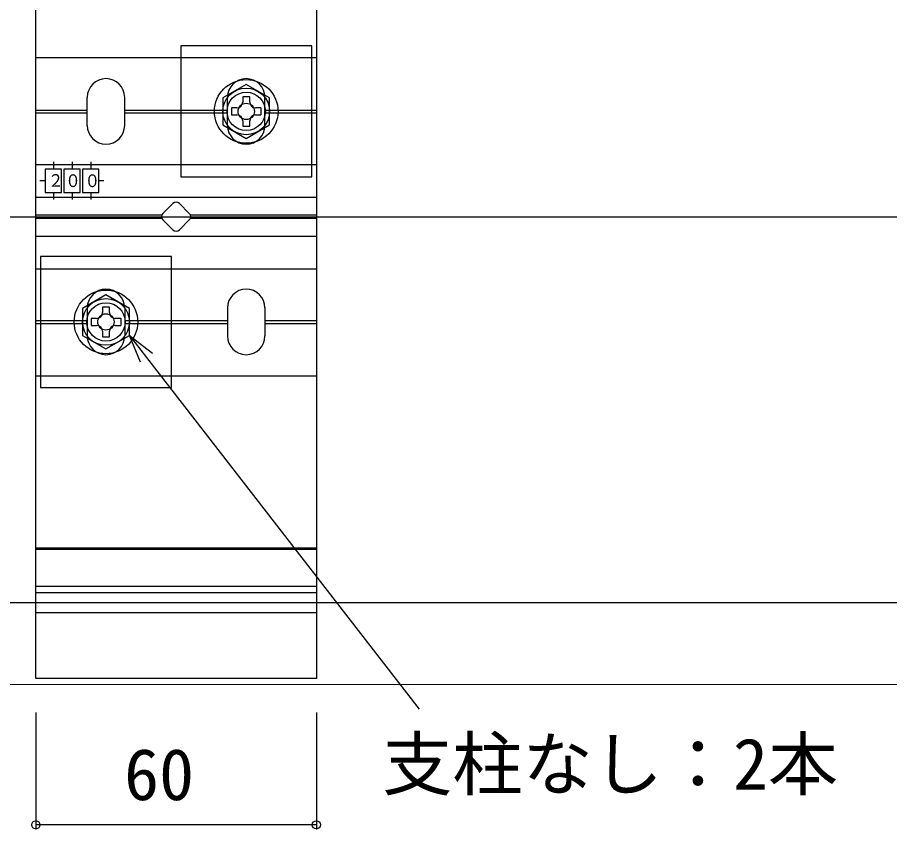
# Model space of a CAD drawing. Units: millimetres, scale not verified. Extents: x -875 to 875, y -1300 to 1294.
# Drawn here: x 202.9 to 389.4, y -520.7 to -347.1 of the extents above; entities that cross this region are included whole.
import ezdxf
from ezdxf.enums import TextEntityAlignment as Align

# ---------------------------------------------------------------- set-up
doc = ezdxf.new("R2010")
doc.units = ezdxf.units.MM
doc.header["$LTSCALE"] = 8
doc.layers.add('0-4_YKK_12', color=2, linetype='Continuous', lineweight=18)
for name, color, linetype in [('0-5_YKK_13', 4, 'Continuous'), ('0-7_YKK_D', 6, 'Continuous'), ('0-9_YSS_K', 3, 'Continuous')]:
    doc.layers.add(name, color=color, linetype=linetype)
doc.styles.add('ＭＳ ゴシック', font='')
doc.styles.get('ＭＳ ゴシック').set_extended_font_data('MS Gothic')

msp = doc.modelspace()

# ---------------------------------------------------------------- linework, layer by layer
at = {"layer": '0-4_YKK_12'}
msp.add_line((176.655, -489.702), (828.035, -489.702), dxfattribs=at)
at = {"layer": '0-5_YKK_13'}
for p, q in [((206.806, -355.702), (266.806, -355.702)), ((217.806, -370.202), (217.806, -364.202)), ((225.806, -370.202), (225.806, -364.202)), ((247.806, -370.202), (247.806, -364.202)), ((252.556, -364.052), (251.056, -364.052)), ((251.056, -364.052), (251.056, -365.202)), ((252.556, -365.202), (252.556, -364.052)), ((255.806, -370.202), (255.806, -364.202)), ((206.806, -366.902), (217.806, -366.902)), ((206.806, -367.502), (217.806, -367.502)), ((225.806, -366.902), (247.806, -366.902)), ((225.806, -367.502), (247.806, -367.502)), ((249.806, -366.452), (248.656, -366.452)), ((254.956, -366.452), (253.806, -366.452)), ((254.956, -366.452), (254.956, -367.952)), ((255.806, -366.902), (266.806, -366.902)), ((255.806, -367.502), (266.806, -367.502)), ((251.056, -369.202), (251.056, -370.352)), ((252.556, -370.352), (252.556, -369.202)), ((253.806, -367.952), (254.956, -367.952)), ((251.056, -370.352), (252.556, -370.352)), ((206.806, -378.552), (266.806, -378.552)), ((210.556, -377.992), (210.556, -379.552)), ((214.556, -377.992), (214.556, -379.552)), ((218.556, -377.992), (218.556, -379.552)), ((208.806, -382.052), (207.635, -382.052)), ((221.341, -382.052), (220.306, -382.052)), ((206.806, -385.552), (266.806, -385.552)), ((210.556, -384.552), (210.556, -386.027)), ((214.556, -384.552), (214.556, -386.027)), ((218.556, -384.552), (218.556, -386.027)), ((233.978, -388.995), (236.099, -386.873)), ((237.514, -386.873), (239.635, -388.995)), ((233.731, -389.402), (206.806, -389.402)), ((266.806, -389.402), (239.882, -389.402)), ((206.806, -390.002), (233.731, -390.002)), ((236.099, -392.53), (233.978, -390.409)), ((239.635, -390.409), (237.514, -392.53)), ((239.882, -390.002), (266.806, -390.002)), ((206.806, -393.852), (266.806, -393.852)), ((206.806, -400.852), (266.806, -400.852)), ((217.806, -409.202), (217.806, -415.202)), ((222.556, -409.052), (221.056, -409.052)), ((221.056, -409.052), (221.056, -410.202)), ((222.556, -410.202), (222.556, -409.052)), ((225.806, -409.202), (225.806, -415.202)), ((247.806, -409.202), (247.806, -415.202)), ((255.806, -409.202), (255.806, -415.202)), ((206.806, -411.902), (217.806, -411.902)), ((219.806, -411.452), (218.656, -411.452)), ((224.956, -411.452), (223.806, -411.452)), ((224.956, -411.452), (224.956, -412.952)), ((225.806, -411.902), (247.806, -411.902)), ((255.806, -411.902), (266.806, -411.902)), ((206.806, -412.502), (217.806, -412.502)), ((223.806, -412.952), (224.956, -412.952)), ((225.806, -412.502), (247.806, -412.502)), ((255.806, -412.502), (266.806, -412.502)), ((221.056, -414.202), (221.056, -415.352)), ((221.056, -415.352), (222.556, -415.352)), ((222.556, -415.352), (222.556, -414.202)), ((206.806, -423.702), (266.806, -423.702)), ((206.806, -468.72), (206.806, -460.499)), ((206.806, -460.499), (266.806, -460.499)), ((206.806, -460.747), (266.806, -460.747)), ((206.806, -470.025), (266.806, -470.025)), ((206.806, -474.302), (266.806, -474.302))]:
    msp.add_line(p, q, dxfattribs=at)
for points in [[(266.806, -291.002), (266.806, -488.402), (206.806, -488.402), (206.806, -291.002)], [(237.806, -353.202), (237.806, -381.202), (265.806, -381.202), (265.806, -353.202)], [(256.806, -364.315), (251.806, -361.428), (246.806, -364.315), (246.806, -370.088), (251.806, -372.975), (256.806, -370.088)], [(208.806, -384.552), (212.306, -384.552), (212.306, -379.552), (208.806, -379.552)], [(212.806, -384.552), (216.306, -384.552), (216.306, -379.552), (212.806, -379.552)], [(216.806, -384.552), (220.306, -384.552), (220.306, -379.552), (216.806, -379.552)], [(207.806, -398.202), (207.806, -426.202), (235.806, -426.202), (235.806, -398.202)], [(226.806, -409.315), (221.806, -406.428), (216.806, -409.315), (216.806, -415.088), (221.806, -417.975), (226.806, -415.088)]]:
    msp.add_lwpolyline(points, close=True, dxfattribs=at)
for points in [[(248.656, -366.452), (248.656, -367.952), (249.806, -367.952)], [(218.656, -411.452), (218.656, -412.952), (219.806, -412.952)], [(266.806, -460.499), (266.806, -468.72), (206.806, -468.72)]]:
    msp.add_lwpolyline(points, dxfattribs=at)
for centre, radius in [((251.806, -367.202), 6.8), ((251.806, -367.202), 5), ((251.806, -367.202), 4.1), ((251.806, -367.202), 1.75), ((221.806, -412.202), 6.8), ((221.806, -412.202), 5), ((221.806, -412.202), 4.1), ((221.806, -412.202), 1.75)]:
    msp.add_circle(centre, radius, dxfattribs=at)
for centre, radius, start, end in [((221.806, -364.202), 4, 0, 180), ((251.806, -364.202), 4, 0, 180), ((249.806, -365.202), 1.25, 270, 0), ((253.806, -365.202), 1.25, 180, 270), ((249.806, -369.202), 1.25, 0, 90), ((253.806, -369.202), 1.25, 90, 180), ((221.806, -370.202), 4, 180, 0), ((251.806, -370.202), 4, 180, 0), ((236.806, -387.58), 1, 45, 135), ((234.685, -389.702), 1, 135, 225), ((238.928, -389.702), 1, 315, 45), ((236.806, -391.823), 1, 225, 315), ((221.806, -409.202), 4, 0, 180), ((251.806, -409.202), 4, 0, 180), ((219.806, -410.202), 1.25, 270, 0), ((223.806, -410.202), 1.25, 180, 270), ((219.806, -414.202), 1.25, 0, 90), ((223.806, -414.202), 1.25, 90, 180), ((221.806, -415.202), 4, 180, 0), ((251.806, -415.202), 4, 180, 0)]:
    msp.add_arc(centre, radius, start, end, dxfattribs=at)
at = {"layer": '0-7_YKK_D'}
for p, q in [((206.806, -495.702), (206.806, -520.702)), ((266.806, -495.702), (266.806, -520.702)), ((266.806, -519.702), (206.806, -519.702))]:
    msp.add_line(p, q, dxfattribs=at)
for points in [[(229.215, -420.814), (226.806, -415.088), (231.755, -418.843)], [(226.806, -415.088), (230.485, -419.828), (288.82, -494.991)]]:
    msp.add_lwpolyline(points, dxfattribs=at)
for centre in [(206.806, -519.702), (266.806, -519.702)]:
    msp.add_circle(centre, 0.875, dxfattribs=at)
at = {"layer": '0-9_YSS_K'}
for p, q in [((-163.194, -389.702), (831.035, -389.702)), ((-80.694, -472.202), (828.035, -472.202))]:
    msp.add_line(p, q, dxfattribs=at)

# ---------------------------------------------------------------- texts
at = {"layer": '0-5_YKK_13', "style": 'ＭＳ ゴシック', "width": 0.9}
for s, p in [('２', (209.401, -384.133)), ('０', (213.089, -384.173)), ('０', (217.226, -384.192))]:
    msp.add_text(s, height=2.711, dxfattribs=at).set_placement(p, align=Align.BOTTOM_LEFT)
at = {"layer": '0-7_YKK_D', "style": 'ＭＳ ゴシック'}
for s, p in [('支柱なし：2本', (280.908, -515.493)), ('60', (225.684, -517.702))]:
    msp.add_text(s, height=11, dxfattribs=at).set_placement(p, align=Align.BOTTOM_LEFT)

doc.saveas('drawing.dxf')
